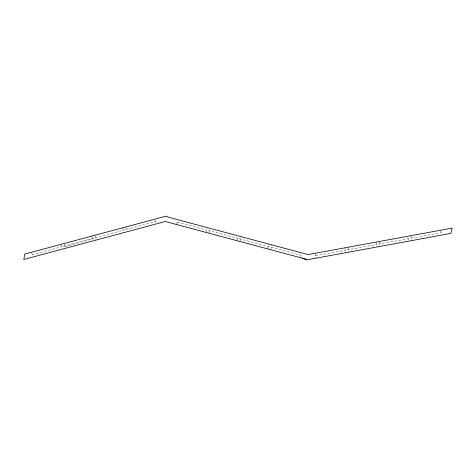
<?xml version="1.0" encoding="UTF-8"?>
<svg xmlns="http://www.w3.org/2000/svg" width="476" height="476" viewBox="0 0 476 476"><rect width="100%" height="100%" fill="white"/><g stroke="black" fill="none" stroke-linecap="round" stroke-linejoin="round"><path stroke-width="0.36" stroke-dasharray="2.38 1.78" d="M176.644 224.541L177.602 220.947M205.965 232.389L207.09 228.194M208.994 233.198L210.095 229.093M236.81 240.642L237.768 237.048M239.833 241.451L241.118 236.661M267.649 248.894L268.928 244.105M270.677 249.71L271.957 244.914M300.005 257.558L301.124 253.363M32.237 254.636L61.559 246.77M63.07 246.366L124.742 229.819M126.259 229.414L155.581 221.548M64.766 246.622L94.087 238.756M315.505 255.749L345.368 250.263M346.909 249.977L376.766 244.491M378.307 244.206L408.164 238.714M411.246 238.149L441.103 232.657M177.28 222.143L206.608 229.991M208.125 230.396L237.447 238.244M238.964 238.655L269.803 246.907M271.314 247.312L300.642 255.16M155.259 220.346L156.063 223.345M125.616 227.016L126.58 230.61M122.588 227.831L123.552 231.425M94.778 235.287L96.063 240.082M91.749 236.102L92.719 239.696M63.945 243.563L65.075 247.776M60.916 244.372L61.88 247.966M31.595 252.238L32.558 255.832M440.657 230.217L441.442 234.489M410.8 235.709L411.579 239.981M407.938 237.494L408.497 240.547M379.396 241.481L380.068 245.14M376.314 242.046L377.212 246.931M347.998 247.252L348.896 252.137M344.916 247.823L345.814 252.702M315.058 253.309L315.957 258.188"/><path stroke-width="0.71" d="M306.83 259.384L165.303 221.507L23.8 259.468L24.77 254.071L166.273 216.11L168.843 217.318L308.109 254.589L452.2 228.099L450.802 233.401L306.711 259.89L302.2 258.141"/></g></svg>
